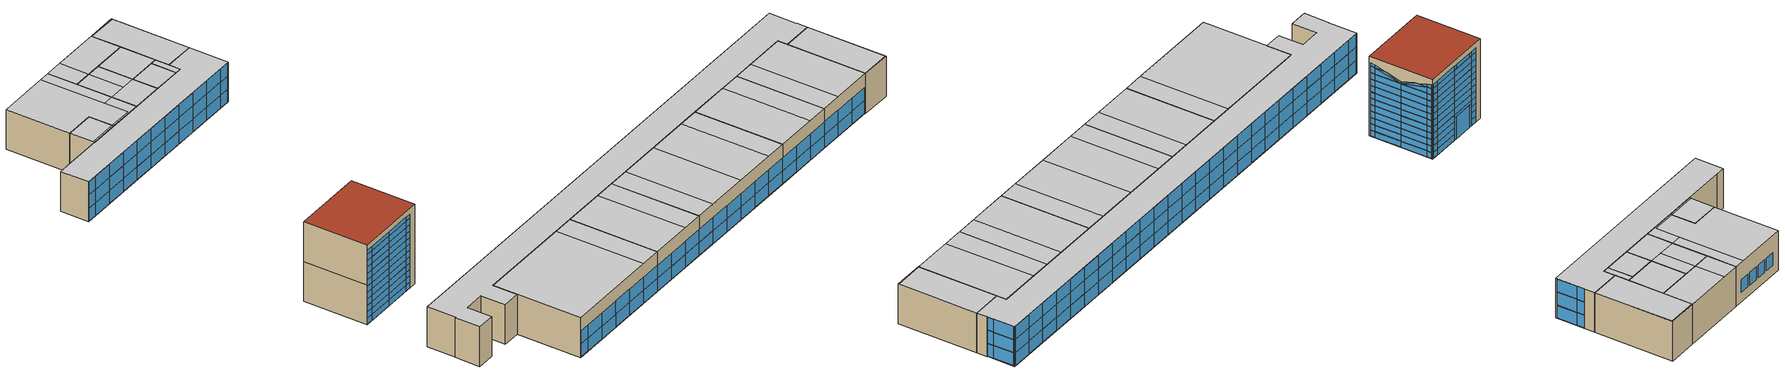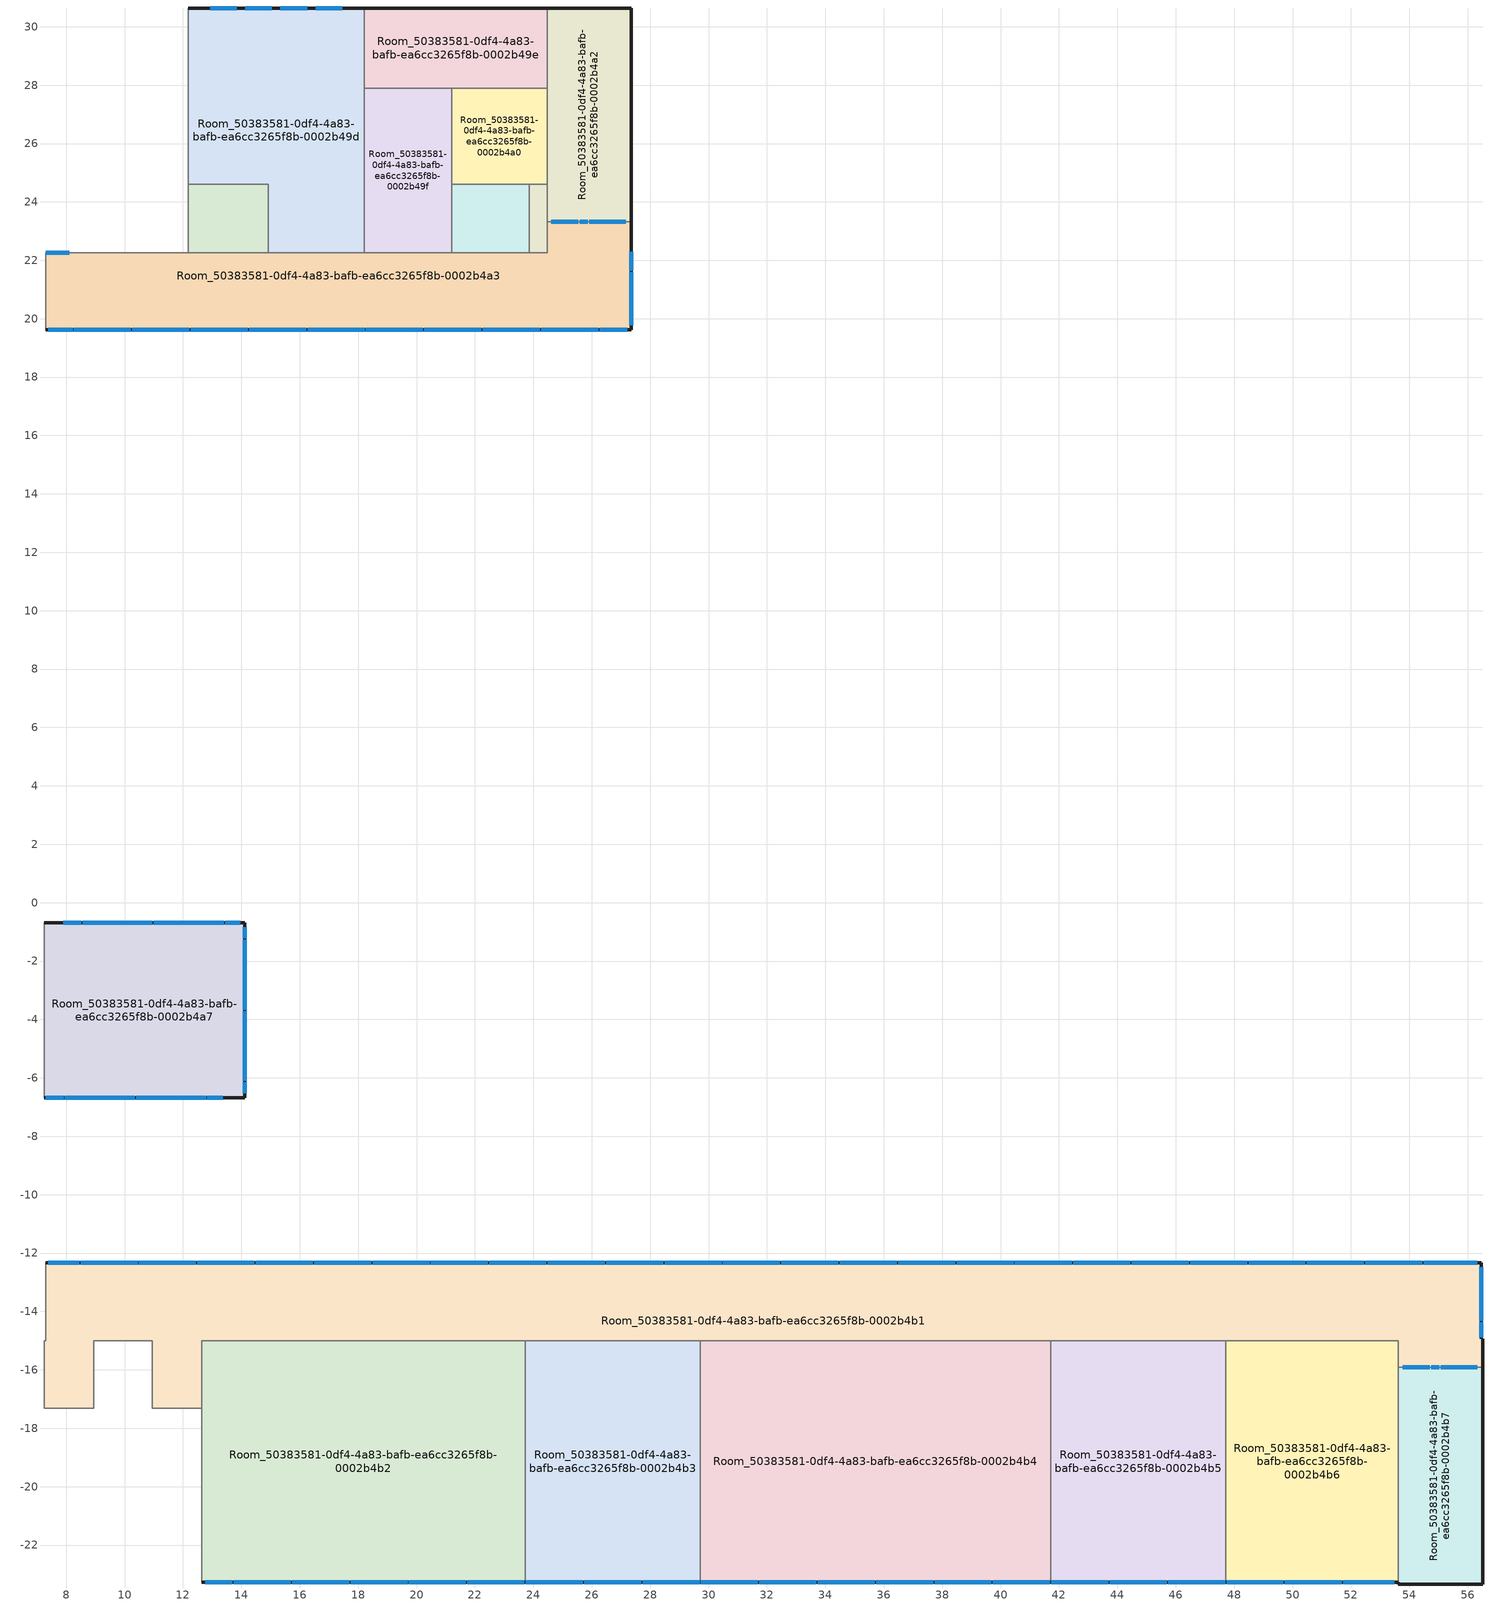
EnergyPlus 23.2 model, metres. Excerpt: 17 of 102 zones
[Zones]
Room_50383581-0df4-4a83-bafb-ea6cc3265f8b-0002b49c
 floor ground (Generic Ground Slab): 14.92,24.61 14.92,22.26 12.18,22.26 12.18,24.61 z0
 wall to Room_50383581-0df4-4a83-bafb-ea6cc3265f8b-0002b49b (Generic Interior Wall): 12.18,24.61 12.18,22.26 z0:3.8
 wall to Room_50383581-0df4-4a83-bafb-ea6cc3265f8b-0002b4a3 (Generic Interior Wall): 12.18,22.26 14.92,22.26 z0:3.8
 wall to Room_50383581-0df4-4a83-bafb-ea6cc3265f8b-0002b49d (Generic Interior Wall): 14.92,22.26 14.92,24.61 12.18,24.61 z0:3.8
 ceiling to Room_a79add17-780f-499e-a863-104a9aa9c91e-0003489e (Generic Interior Ceiling): 12.18,22.41 12.18,22.26 14.92,22.26 14.92,22.41 z3.8
 ceiling to Room_a79add17-780f-499e-a863-104a9aa9c91e-00034889 (Generic Interior Ceiling): 12.18,24.61 12.18,22.41 14.92,22.41 14.92,24.61 z3.8
Room_50383581-0df4-4a83-bafb-ea6cc3265f8b-0002b49d
 floor ground (Generic Ground Slab): 18.2,30.64 18.2,22.26 14.92,22.26 14.92,24.61 12.18,24.61 12.18,30.64 z0
 wall outside (Generic Exterior Wall): 18.2,30.64 12.18,30.64 z0:3.8
 wall to Room_50383581-0df4-4a83-bafb-ea6cc3265f8b-0002b49a (Generic Interior Wall): 12.18,30.64 12.18,24.61 z0:3.8
 wall to Room_50383581-0df4-4a83-bafb-ea6cc3265f8b-0002b4a3 (Generic Interior Wall): 14.92,22.26 18.2,22.26 z0:3.8
 wall to Room_50383581-0df4-4a83-bafb-ea6cc3265f8b-0002b49f (Generic Interior Wall): 18.2,22.26 18.2,27.89 z0:3.8
 wall to Room_50383581-0df4-4a83-bafb-ea6cc3265f8b-0002b49e (Generic Interior Wall): 18.2,27.89 18.2,30.64 z0:3.8
 window (Generic Double Pane): 13.84,30.64 12.93,30.64 / 15.05,30.64 14.13,30.64 / 16.25,30.64 15.34,30.64 / 17.46,30.64 16.54,30.64 z0.92:2.14
 ceiling to Room_a79add17-780f-499e-a863-104a9aa9c91e-0003489e (Generic Interior Ceiling): 14.92,22.41 14.92,22.26 18.2,22.26 18.2,24.61 17.21,24.61 17.21,22.41 z3.8
 ceiling to Room_a79add17-780f-499e-a863-104a9aa9c91e-0003488b (Generic Interior Ceiling): 17.21,30.64 17.21,24.61 18.2,24.61 18.2,30.64 z3.8
 ceiling to Room_a79add17-780f-499e-a863-104a9aa9c91e-00034889 (Generic Interior Ceiling): 12.18,30.64 12.18,24.61 14.92,24.61 14.92,22.41 17.21,22.41 17.21,30.64 z3.8
Room_50383581-0df4-4a83-bafb-ea6cc3265f8b-0002b49e
 floor ground (Generic Ground Slab): 24.47,30.64 24.47,27.89 18.2,27.89 18.2,30.64 z0
 wall outside (Generic Exterior Wall): 24.47,30.64 18.2,30.64 z0:3.8
 wall to Room_50383581-0df4-4a83-bafb-ea6cc3265f8b-0002b4a2 (Generic Interior Wall): 24.47,27.89 24.47,30.64 z0:3.8
 wall to Room_50383581-0df4-4a83-bafb-ea6cc3265f8b-0002b49f (Generic Interior Wall): 18.2,27.89 21.21,27.89 z0:3.8
 wall to Room_50383581-0df4-4a83-bafb-ea6cc3265f8b-0002b4a0 (Generic Interior Wall): 21.21,27.89 24.47,27.89 z0:3.8
 ceiling to Room_a79add17-780f-499e-a863-104a9aa9c91e-00034898 (Generic Interior Ceiling): 19.91,30.64 19.91,27.89 24.47,27.89 24.47,30.64 z3.8
 ceiling to Room_a79add17-780f-499e-a863-104a9aa9c91e-0003488b (Generic Interior Ceiling): 18.2,30.64 18.2,27.89 19.91,27.89 19.91,30.64 z3.8
Room_50383581-0df4-4a83-bafb-ea6cc3265f8b-0002b49f
 floor ground (Generic Ground Slab): 21.21,27.89 21.21,22.26 18.2,22.26 18.2,27.89 z0
 wall to Room_50383581-0df4-4a83-bafb-ea6cc3265f8b-0002b4a3 (Generic Interior Wall): 18.2,22.26 21.21,22.26 z0:3.8
 wall to Room_50383581-0df4-4a83-bafb-ea6cc3265f8b-0002b4a1 (Generic Interior Wall): 21.21,22.26 21.21,24.61 z0:3.8
 wall to Room_50383581-0df4-4a83-bafb-ea6cc3265f8b-0002b4a0 (Generic Interior Wall): 21.21,24.61 21.21,27.89 z0:3.8
 ceiling to Room_a79add17-780f-499e-a863-104a9aa9c91e-0003489e (Generic Interior Ceiling): 18.2,24.61 18.2,22.26 21.21,22.26 21.21,24.61 z3.8
 ceiling to Room_a79add17-780f-499e-a863-104a9aa9c91e-00034898 (Generic Interior Ceiling): 19.91,27.89 19.91,24.61 21.21,24.61 21.21,27.89 z3.8
 ceiling to Room_a79add17-780f-499e-a863-104a9aa9c91e-0003488b (Generic Interior Ceiling): 18.2,27.89 18.2,24.61 19.91,24.61 19.91,27.89 z3.8
Room_50383581-0df4-4a83-bafb-ea6cc3265f8b-0002b4a0
 floor ground (Generic Ground Slab): 24.47,27.89 24.47,24.61 21.21,24.61 21.21,27.89 z0
 wall to Room_50383581-0df4-4a83-bafb-ea6cc3265f8b-0002b4a2 (Generic Interior Wall): 24.47,24.61 24.47,27.89 z0:3.8
 wall to Room_50383581-0df4-4a83-bafb-ea6cc3265f8b-0002b4a1 (Generic Interior Wall): 21.21,24.61 23.87,24.61 z0:3.8
 wall to Room_743f5bbc-171d-429b-9814-74ba7d31f499-0006658f (Generic Interior Wall): 23.87,24.61 24.47,24.61 z0:3.8
 ceiling to Room_a79add17-780f-499e-a863-104a9aa9c91e-00034898 (Generic Interior Ceiling): 21.21,27.89 21.21,24.61 24.47,24.61 24.47,27.89 z3.8
Room_50383581-0df4-4a83-bafb-ea6cc3265f8b-0002b4a1
 floor ground (Generic Ground Slab): 23.87,24.61 23.87,22.26 21.21,22.26 21.21,24.61 z0
 wall to Room_50383581-0df4-4a83-bafb-ea6cc3265f8b-0002b4a3 (Generic Interior Wall): 21.21,22.26 23.87,22.26 z0:3.8
 wall to Room_743f5bbc-171d-429b-9814-74ba7d31f499-0006658f (Generic Interior Wall): 23.87,22.26 23.87,24.61 z0:3.8
 ceiling to Room_a79add17-780f-499e-a863-104a9aa9c91e-0003489a (Generic Interior Ceiling): 21.21,24.61 21.21,22.26 23.87,22.26 23.87,24.61 z3.8
Room_50383581-0df4-4a83-bafb-ea6cc3265f8b-0002b4a2
 floor ground (Generic Ground Slab): 27.36,30.64 27.36,23.32 24.47,23.32 24.47,30.64 z0
 wall outside (Generic Exterior Wall): 27.36,23.32 27.36,30.64 24.47,30.64 z0:3.8
 wall to Room_743f5bbc-171d-429b-9814-74ba7d31f499-0006658f (Generic Interior Wall): 24.47,24.61 24.47,23.32 z0:3.8
 wall to Room_50383581-0df4-4a83-bafb-ea6cc3265f8b-0002b4a3 (Generic Interior Wall): 24.47,23.32 27.36,23.32 z0:3.8
 window inside (Generic Single Pane): 25.58,23.32 25.86,23.32 / 25.91,23.32 27.16,23.32 z0.05:2.13; 24.62,23.32 25.53,23.32 / 25.58,23.32 25.86,23.32 / 25.91,23.32 27.16,23.32 z2.18:2.38; 24.62,23.32 25.53,23.32 / 25.58,23.32 25.86,23.32 / 25.91,23.32 27.16,23.32 z2.42:3.48; 24.62,23.32 25.53,23.32 z0:2.13
 ceiling to Room_a79add17-780f-499e-a863-104a9aa9c91e-0003489c (Generic Interior Ceiling): 24.47,30.59 24.47,23.32 27.36,23.32 27.36,30.59 z3.8
 roof outside (Generic Roof): 24.47,30.64 24.47,30.59 27.36,30.59 27.36,30.64 z3.8
Room_50383581-0df4-4a83-bafb-ea6cc3265f8b-0002b4a3
 floor ground (Generic Ground Slab): 27.36,23.32 27.36,19.62 7.29,19.62 7.29,22.26 24.47,22.26 24.47,23.32 z0
 wall outside (Generic Exterior Wall): 7.29,19.62 27.36,19.62 27.36,23.32 z0:3.8
 wall to Room_50383581-0df4-4a83-bafb-ea6cc3265f8b-0002b49b (Generic Interior Wall): 12.18,22.26 8.22,22.26 z0:3.8
 wall to Room_50383581-0df4-4a83-bafb-ea6cc3265f8b-0002b499 (Generic Interior Wall): 8.22,22.26 7.29,22.26 z0:3.8
 wall to Room_50383581-0df4-4a83-bafb-ea6cc3265f8b-0002b498 (Generic Interior Wall): 7.29,22.26 7.29,19.62 z0:3.8
 wall to Room_743f5bbc-171d-429b-9814-74ba7d31f499-0006658f (Generic Interior Wall): 24.47,23.32 24.47,22.26 23.87,22.26 z0:3.8
 window (Generic Double Pane): 7.39,19.62 8.22,19.62 / 24.27,19.62 26.22,19.62 / 26.27,19.62 27.21,19.62 / 8.27,19.62 10.22,19.62 / 10.27,19.62 12.22,19.62 / 12.27,19.62 14.22,19.62 / 14.27,19.62 16.22,19.62 / 16.27,19.62 18.22,19.62 / 18.27,19.62 20.22,19.62 / 20.27,19.62 22.22,19.62 / 22.27,19.62 24.22,19.62 / 27.36,19.77 27.36,21.59 / 27.36,21.64 27.36,22.29 z0.05:1.24; 7.39,19.62 8.22,19.62 / 8.27,19.62 10.22,19.62 / 10.27,19.62 12.22,19.62 / 12.27,19.62 14.22,19.62 / 14.27,19.62 16.22,19.62 / 16.27,19.62 18.22,19.62 / 18.27,19.62 20.22,19.62 / 20.27,19.62 22.22,19.62 / 22.27,19.62 24.22,19.62 / 24.27,19.62 26.22,19.62 / 26.27,19.62 27.21,19.62 / 27.36,19.77 27.36,21.59 / 27.36,21.64 27.36,22.29 z1.29:2.5; 7.39,19.62 8.22,19.62 / 8.27,19.62 10.22,19.62 / 10.27,19.62 12.22,19.62 / 12.27,19.62 14.22,19.62 / 14.27,19.62 16.22,19.62 / 16.27,19.62 18.22,19.62 / 18.27,19.62 20.22,19.62 / 20.27,19.62 22.22,19.62 / 22.27,19.62 24.22,19.62 / 24.27,19.62 26.22,19.62 / 26.27,19.62 27.21,19.62 / 27.36,19.77 27.36,21.59 / 27.36,21.64 27.36,22.29 z2.56:3.77
 window inside (Generic Single Pane): 8.1,22.26 7.3,22.26 z0.05:2.38; 8.1,22.26 7.3,22.26 z2.42:3.49; 27.16,23.32 25.91,23.32 z0.05:2.13
 ceiling to Room_a79add17-780f-499e-a863-104a9aa9c91e-0003489e (Generic Interior Ceiling): 7.29,22.26 7.29,19.62 27.36,19.62 27.36,23.32 24.47,23.32 24.47,22.26 z3.8
Room_50383581-0df4-4a83-bafb-ea6cc3265f8b-0002b4a7
 floor ground (Generic Ground Slab): 14.11,-0.69 14.11,-6.68 7.24,-6.68 7.24,-0.69 z0
 wall outside (Generic Exterior Wall): 7.24,-6.68 14.11,-6.68 14.11,-0.69 7.24,-0.69 z0:7.6
 wall to Room_50383581-0df4-4a83-bafb-ea6cc3265f8b-0002b498 (Generic Interior Wall): 7.24,-0.69 7.24,-6.68 z0:3.8
 wall adiabatic (Generic Interior Wall): 7.24,-0.69 7.24,-6.68 z3.8:7.6
 window (Generic Double Pane): 14.11,-6.53 14.11,-6.15 / 14.11,-6.1 14.11,-3.71 / 14.11,-3.66 14.11,-1.27 / 14.11,-1.22 14.11,-0.84 / 13.96,-0.69 13.44,-0.69 / 13.39,-0.69 11,-0.69 / 8.51,-0.69 7.9,-0.69 / 7.29,-6.68 7.91,-6.68 / 7.96,-6.68 10.35,-6.68 / 10.4,-6.68 12.79,-6.68 / 12.84,-6.68 13.36,-6.68 z0.05:0.58; 14.11,-6.53 14.11,-6.15 / 14.11,-6.1 14.11,-3.71 / 14.11,-3.66 14.11,-1.27 / 14.11,-1.22 14.11,-0.84 / 8.51,-0.69 7.9,-0.69 / 13.96,-0.69 13.44,-0.69 / 13.39,-0.69 11,-0.69 / 7.29,-6.68 7.91,-6.68 / 7.96,-6.68 10.35,-6.68 / 10.4,-6.68 12.79,-6.68 / 12.84,-6.68 13.36,-6.68 z1.85:2.42; 14.11,-6.53 14.11,-6.15 / 14.11,-6.1 14.11,-3.71 / 14.11,-3.66 14.11,-1.27 / 14.11,-1.22 14.11,-0.84 / 13.96,-0.69 13.44,-0.69 / 13.39,-0.69 11,-0.69 / 10.95,-0.69 8.56,-0.69 / 8.51,-0.69 7.9,-0.69 / 7.29,-6.68 7.91,-6.68 / 7.96,-6.68 10.35,-6.68 / 10.4,-6.68 12.79,-6.68 / 12.84,-6.68 13.36,-6.68 z2.46:3.02; 14.11,-6.53 14.11,-6.15 / 14.11,-6.1 14.11,-3.71 / 14.11,-3.66 14.11,-1.27 / 14.11,-1.22 14.11,-0.84 / 13.96,-0.69 13.44,-0.69 / 13.39,-0.69 11,-0.69 / 10.95,-0.69 8.56,-0.69 / 8.51,-0.69 7.9,-0.69 / 7.29,-6.68 7.91,-6.68 / 7.96,-6.68 10.35,-6.68 / 10.4,-6.68 12.79,-6.68 / 12.84,-6.68 13.36,-6.68 z3.08:3.63; 14.11,-6.53 14.11,-6.15 / 14.11,-6.1 14.11,-3.71 / 14.11,-3.66 14.11,-1.27 / 14.11,-1.22 14.11,-0.84 / 13.96,-0.69 13.44,-0.69 / 13.39,-0.69 11,-0.69 / 10.95,-0.69 8.56,-0.69 / 8.51,-0.69 7.9,-0.69 / 7.29,-6.68 7.91,-6.68 / 7.96,-6.68 10.35,-6.68 / 10.4,-6.68 12.79,-6.68 / 12.84,-6.68 13.36,-6.68 z3.69:4.25; 14.11,-6.53 14.11,-6.15 / 14.11,-6.1 14.11,-3.71 / 14.11,-3.66 14.11,-1.27 / 14.11,-1.22 14.11,-0.84 / 13.96,-0.69 13.44,-0.69 / 13.39,-0.69 11,-0.69 / 10.95,-0.69 8.56,-0.69 / 8.51,-0.69 7.9,-0.69 / 7.29,-6.68 7.91,-6.68 / 7.96,-6.68 10.35,-6.68 / 10.4,-6.68 12.79,-6.68 / 12.84,-6.68 13.36,-6.68 z4.29:4.86; 14.11,-6.53 14.11,-6.15 / 14.11,-6.1 14.11,-3.71 / 14.11,-3.66 14.11,-1.27 / 14.11,-1.22 14.11,-0.84 / 13.96,-0.69 13.44,-0.69 / 13.39,-0.69 11,-0.69 / 10.95,-0.69 8.56,-0.69 / 8.51,-0.69 7.9,-0.69 / 7.29,-6.68 7.91,-6.68 / 7.96,-6.68 10.35,-6.68 / 10.4,-6.68 12.79,-6.68 / 12.84,-6.68 13.36,-6.68 z4.91:5.46; 14.11,-6.53 14.11,-6.15 / 14.11,-6.1 14.11,-3.71 / 14.11,-3.66 14.11,-1.27 / 14.11,-1.22 14.11,-0.84 / 13.96,-0.69 13.44,-0.69 / 13.39,-0.69 11,-0.69 / 10.95,-0.69 8.56,-0.69 / 8.51,-0.69 7.9,-0.69 / 7.29,-6.68 7.91,-6.68 / 7.96,-6.68 10.35,-6.68 / 10.4,-6.68 12.79,-6.68 / 12.84,-6.68 13.36,-6.68 z5.51:6.08; 14.11,-6.53 14.11,-6.15 / 14.11,-1.22 14.11,-0.84 / 13.96,-0.69 13.44,-0.69 / 13.39,-0.69 11,-0.69 / 10.95,-0.69 8.56,-0.69 / 8.51,-0.69 7.9,-0.69 / 7.29,-6.68 7.91,-6.68 / 7.96,-6.68 10.35,-6.68 / 10.4,-6.68 12.79,-6.68 / 12.84,-6.68 13.36,-6.68 z6.12:6.68; 14.11,-1.22 14.11,-0.84 z0.63:1.2; 14.11,-1.22 14.11,-0.84 / 14.11,-6.53 14.11,-6.15 / 14.11,-6.1 14.11,-3.71 / 14.11,-3.66 14.11,-1.27 / 8.51,-0.69 7.9,-0.69 / 13.96,-0.69 13.44,-0.69 / 13.39,-0.69 11,-0.69 / 12.84,-6.68 13.36,-6.68 / 7.29,-6.68 7.91,-6.68 / 7.96,-6.68 10.35,-6.68 / 10.4,-6.68 12.79,-6.68 z1.25:1.8; 14.11,-6.53 14.11,-6.15 / 14.11,-6.1 14.11,-3.71 / 13.96,-0.69 13.44,-0.69 / 13.39,-0.69 11,-0.69 / 7.29,-6.68 7.91,-6.68 / 7.96,-6.68 10.35,-6.68 z0.64:1.2; 10.95,-0.69 10.72,-0.69 / 8.79,-0.69 8.56,-0.69 z0.05:2.13; 13.96,-0.69 13.44,-0.69 / 13.39,-0.69 11,-0.69 / 10.95,-0.69 10.72,-0.69 / 8.51,-0.69 7.9,-0.69 / 10.67,-0.69 8.84,-0.69 / 8.79,-0.69 8.56,-0.69 / 7.29,-6.68 7.91,-6.68 / 7.96,-6.68 10.35,-6.68 / 10.4,-6.68 12.79,-6.68 / 12.84,-6.68 13.36,-6.68 z6.74:7.1; 10.95,-0.69 8.56,-0.69 z2.18:2.42; 10.67,-0.69 8.84,-0.69 z0:2.13; 14.11,-5.04,6.68 14.11,-3.71,6.12 14.11,-3.71,6.3; 14.11,-6.1,6.68 14.11,-3.71,6.12 14.11,-5.04,6.68; 14.11,-6.1,6.68 14.11,-6.1,6.12 14.11,-3.71,6.12; 14.11,-3.66,6.12 14.11,-1.27,6.12 14.11,-1.27,6.68; 14.11,-3.66,6.12 14.11,-1.27,6.68 14.11,-2.33,6.68; 14.11,-3.66,6.3 14.11,-3.66,6.12 14.11,-2.33,6.68; 14.11,-6.53,7.06 14.11,-6.53,6.74 14.11,-6.15,6.74 14.11,-6.15,6.96; 14.11,-6.1,6.94 14.11,-6.1,6.74 14.11,-5.33,6.74; 14.11,-2.05,6.74 14.11,-1.27,6.74 14.11,-1.27,6.94; 14.11,-1.22,6.96 14.11,-1.22,6.74 14.11,-0.84,6.74 14.11,-0.84,7.06; 14.11,-3.66,1.2 14.11,-3.66,0.64 14.11,-1.27,0.63 14.11,-1.27,1.2; 8.51,-0.69,1.2 8.51,-0.69,0.64 7.9,-0.69,0.63 7.9,-0.69,1.2; 12.84,-6.68,1.2 12.84,-6.68,0.64 13.36,-6.68,0.63 13.36,-6.68,1.2; 10.4,-6.68,1.2 10.4,-6.68,0.64 12.79,-6.68,0.63 12.79,-6.68,1.2
 roof outside (Generic Roof): 7.24,-0.69 7.24,-6.68 14.11,-6.68 14.11,-0.69 z7.6
Room_50383581-0df4-4a83-bafb-ea6cc3265f8b-0002b4b1
 floor ground (Generic Ground Slab): 56.47,-12.34 56.47,-14.93 56.52,-14.93 56.52,-15.92 53.63,-15.92 53.63,-15 12.65,-15 12.65,-17.32 10.95,-17.32 10.95,-15 8.94,-15 8.94,-17.32 7.24,-17.32 7.24,-15 7.29,-15 7.29,-12.34 z0
 wall outside (Generic Exterior Wall): 56.52,-15.92 56.52,-14.93 56.47,-14.93 56.47,-12.34 7.29,-12.34 z0:3.8
 wall to Room_50383581-0df4-4a83-bafb-ea6cc3265f8b-0002b4b7 (Generic Interior Wall): 53.63,-15.92 56.52,-15.92 z0:3.8
 wall to Room_743f5bbc-171d-429b-9814-74ba7d31f499-00066596 (Generic Interior Wall): 8.94,-17.32 8.94,-15 10.95,-15 10.95,-17.32 z0:3.8
 wall to Room_50383581-0df4-4a83-bafb-ea6cc3265f8b-0002b4b0 (Generic Interior Wall): 10.95,-17.32 12.65,-17.32 z0:3.8
 wall to Room_50383581-0df4-4a83-bafb-ea6cc3265f8b-0002b4b2 (Generic Interior Wall): 12.65,-17.32 12.65,-15 23.72,-15 z0:3.8
 wall to Room_50383581-0df4-4a83-bafb-ea6cc3265f8b-0002b4b3 (Generic Interior Wall): 23.72,-15 29.72,-15 z0:3.8
 wall to Room_50383581-0df4-4a83-bafb-ea6cc3265f8b-0002b4b4 (Generic Interior Wall): 29.72,-15 41.72,-15 z0:3.8
 wall to Room_50383581-0df4-4a83-bafb-ea6cc3265f8b-0002b4b5 (Generic Interior Wall): 41.72,-15 47.72,-15 z0:3.8
 wall to Room_50383581-0df4-4a83-bafb-ea6cc3265f8b-0002b4b6 (Generic Interior Wall): 47.72,-15 53.63,-15 53.63,-15.92 z0:3.8
 wall to Room_50383581-0df4-4a83-bafb-ea6cc3265f8b-0002b498 (Generic Interior Wall): 7.29,-12.34 7.29,-15 7.24,-15 z0:3.8
 wall to Room_50383581-0df4-4a83-bafb-ea6cc3265f8b-0002b4ac (Generic Interior Wall): 7.24,-15 7.24,-17.32 z0:3.8
 wall to Room_50383581-0df4-4a83-bafb-ea6cc3265f8b-0002b4ae (Generic Interior Wall): 7.24,-17.32 8.94,-17.32 z0:3.8
 window inside (Generic Single Pane): 54.74,-15.92 55.02,-15.92 / 55.07,-15.92 56.32,-15.92 z0.05:2.13; 53.78,-15.92 54.69,-15.92 / 54.74,-15.92 55.02,-15.92 / 55.07,-15.92 56.32,-15.92 z2.18:2.38; 53.78,-15.92 54.69,-15.92 / 54.74,-15.92 55.02,-15.92 / 55.07,-15.92 56.32,-15.92 z2.42:3.48; 53.78,-15.92 54.69,-15.92 z0:2.13
 window (Generic Double Pane): 56.47,-14.88 56.47,-14.36 / 56.47,-14.31 56.47,-12.49 / 56.32,-12.34 54.49,-12.34 / 38.44,-12.34 36.49,-12.34 / 36.44,-12.34 34.49,-12.34 / 34.44,-12.34 32.49,-12.34 / 32.44,-12.34 30.49,-12.34 / 30.44,-12.34 28.49,-12.34 / 28.44,-12.34 26.49,-12.34 / 26.44,-12.34 24.49,-12.34 / 24.44,-12.34 22.49,-12.34 / 22.44,-12.34 20.49,-12.34 / 20.44,-12.34 18.49,-12.34 / 54.44,-12.34 52.49,-12.34 / 18.44,-12.34 16.49,-12.34 / 16.44,-12.34 14.49,-12.34 / 14.44,-12.34 12.49,-12.34 / 12.44,-12.34 10.49,-12.34 / 10.44,-12.34 8.49,-12.34 / 8.44,-12.34 7.39,-12.34 / 52.44,-12.34 50.49,-12.34 / 50.44,-12.34 48.49,-12.34 / 48.44,-12.34 46.49,-12.34 / 46.44,-12.34 44.49,-12.34 / 44.44,-12.34 42.49,-12.34 / 42.44,-12.34 40.49,-12.34 / 40.44,-12.34 38.49,-12.34 z0.05:1.24; 56.47,-14.88 56.47,-14.36 / 56.47,-14.31 56.47,-12.49 / 56.32,-12.34 54.49,-12.34 / 54.44,-12.34 52.49,-12.34 / 52.44,-12.34 50.49,-12.34 / 50.44,-12.34 48.49,-12.34 / 48.44,-12.34 46.49,-12.34 / 46.44,-12.34 44.49,-12.34 / 44.44,-12.34 42.49,-12.34 / 42.44,-12.34 40.49,-12.34 / 40.44,-12.34 38.49,-12.34 / 38.44,-12.34 36.49,-12.34 / 36.44,-12.34 34.49,-12.34 / 34.44,-12.34 32.49,-12.34 / 32.44,-12.34 30.49,-12.34 / 30.44,-12.34 28.49,-12.34 / 28.44,-12.34 26.49,-12.34 / 26.44,-12.34 24.49,-12.34 / 24.44,-12.34 22.49,-12.34 / 22.44,-12.34 20.49,-12.34 / 20.44,-12.34 18.49,-12.34 / 18.44,-12.34 16.49,-12.34 / 16.44,-12.34 14.49,-12.34 / 14.44,-12.34 12.49,-12.34 / 12.44,-12.34 10.49,-12.34 / 10.44,-12.34 8.49,-12.34 / 8.44,-12.34 7.39,-12.34 z1.29:2.5; 56.47,-14.88 56.47,-14.36 / 56.47,-14.31 56.47,-12.49 / 56.32,-12.34 54.49,-12.34 / 54.44,-12.34 52.49,-12.34 / 52.44,-12.34 50.49,-12.34 / 50.44,-12.34 48.49,-12.34 / 48.44,-12.34 46.49,-12.34 / 46.44,-12.34 44.49,-12.34 / 44.44,-12.34 42.49,-12.34 / 42.44,-12.34 40.49,-12.34 / 40.44,-12.34 38.49,-12.34 / 38.44,-12.34 36.49,-12.34 / 36.44,-12.34 34.49,-12.34 / 34.44,-12.34 32.49,-12.34 / 32.44,-12.34 30.49,-12.34 / 30.44,-12.34 28.49,-12.34 / 28.44,-12.34 26.49,-12.34 / 26.44,-12.34 24.49,-12.34 / 24.44,-12.34 22.49,-12.34 / 22.44,-12.34 20.49,-12.34 z2.56:3.77; 18.44,-12.34 16.49,-12.34 / 16.44,-12.34 14.49,-12.34 / 14.44,-12.34 12.49,-12.34 / 12.44,-12.34 10.49,-12.34 / 10.44,-12.34 8.49,-12.34 / 8.44,-12.34 7.39,-12.34 z2.55:3.77; 20.44,-12.34,3.77 20.44,-12.34,2.56 18.49,-12.34,2.55 18.49,-12.34,3.77
 ceiling to Room_a79add17-780f-499e-a863-104a9aa9c91e-000347cb (Generic Interior Ceiling): 7.29,-12.34 7.29,-15 7.24,-15 7.24,-17.32 8.94,-17.32 8.94,-15 10.95,-15 10.95,-17.32 12.65,-17.32 12.65,-15 53.63,-15 53.63,-15.92 56.52,-15.92 56.52,-14.93 56.47,-14.93 56.47,-12.34 z3.8
Room_50383581-0df4-4a83-bafb-ea6cc3265f8b-0002b4b2
 floor ground (Generic Ground Slab): 23.72,-15 23.72,-23.28 12.65,-23.28 12.65,-15 z0
 wall outside (Generic Exterior Wall): 12.65,-23.28 23.72,-23.28 z0:3.8
 wall to Room_50383581-0df4-4a83-bafb-ea6cc3265f8b-0002b4b0 (Generic Interior Wall): 12.65,-17.32 12.65,-23.28 z0:3.8
 wall to Room_50383581-0df4-4a83-bafb-ea6cc3265f8b-0002b4b3 (Generic Interior Wall): 23.72,-23.28 23.72,-15 z0:3.8
 window (Generic Double Pane): 12.77,-23.28 13.69,-23.28 / 13.74,-23.28 15.69,-23.28 / 15.74,-23.28 17.69,-23.28 / 17.74,-23.28 19.69,-23.28 / 19.74,-23.28 21.69,-23.28 / 21.74,-23.28 23.69,-23.28 z0.05:1.24; 17.74,-23.28 19.69,-23.28 / 19.74,-23.28 21.69,-23.28 / 21.74,-23.28 23.69,-23.28 / 12.77,-23.28 13.69,-23.28 / 13.74,-23.28 15.69,-23.28 / 15.74,-23.28 17.69,-23.28 z1.29:2.5
 ceiling to Room_4d6d2a90-c0a4-4bdc-97aa-ce91bd1344ab-000352d5 (Generic Interior Ceiling): 12.65,-15 12.65,-23.28 21.72,-23.28 21.72,-15 z3.8
 ceiling to Room_4d6d2a90-c0a4-4bdc-97aa-ce91bd1344ab-000352d4 (Generic Interior Ceiling): 21.72,-15 21.72,-23.28 23.72,-23.28 23.72,-15 z3.8
Room_50383581-0df4-4a83-bafb-ea6cc3265f8b-0002b4b3
 floor ground (Generic Ground Slab): 29.72,-15 29.72,-23.28 23.72,-23.28 23.72,-15 z0
 wall outside (Generic Exterior Wall): 23.72,-23.28 29.72,-23.28 z0:3.8
 wall to Room_50383581-0df4-4a83-bafb-ea6cc3265f8b-0002b4b4 (Generic Interior Wall): 29.72,-23.28 29.72,-15 z0:3.8
 window (Generic Double Pane): 23.74,-23.28 25.69,-23.28 / 25.74,-23.28 27.69,-23.28 / 27.74,-23.28 29.69,-23.28 z0.05:1.24; 23.74,-23.28 25.69,-23.28 / 25.74,-23.28 27.69,-23.28 / 27.74,-23.28 29.69,-23.28 z1.29:2.5
 ceiling to Room_4d6d2a90-c0a4-4bdc-97aa-ce91bd1344ab-000352d4 (Generic Interior Ceiling): 23.72,-15 23.72,-23.28 27.72,-23.28 27.72,-15 z3.8
 ceiling to Room_4d6d2a90-c0a4-4bdc-97aa-ce91bd1344ab-000352d3 (Generic Interior Ceiling): 27.72,-15 27.72,-23.28 29.72,-23.28 29.72,-15 z3.8
Room_50383581-0df4-4a83-bafb-ea6cc3265f8b-0002b4b4
 floor ground (Generic Ground Slab): 41.72,-15 41.72,-23.28 29.72,-23.28 29.72,-15 z0
 wall outside (Generic Exterior Wall): 29.72,-23.28 41.72,-23.28 z0:3.8
 wall to Room_50383581-0df4-4a83-bafb-ea6cc3265f8b-0002b4b5 (Generic Interior Wall): 41.72,-23.28 41.72,-15 z0:3.8
 window (Generic Double Pane): 29.74,-23.28 31.69,-23.28 / 31.74,-23.28 33.69,-23.28 / 33.74,-23.28 35.69,-23.28 / 35.74,-23.28 37.69,-23.28 / 37.74,-23.28 39.69,-23.28 / 39.74,-23.28 41.69,-23.28 z0.05:1.24; 35.74,-23.28 37.69,-23.28 / 37.74,-23.28 39.69,-23.28 / 39.74,-23.28 41.69,-23.28 / 29.74,-23.28 31.69,-23.28 / 31.74,-23.28 33.69,-23.28 / 33.74,-23.28 35.69,-23.28 z1.29:2.5
 ceiling to Room_4d6d2a90-c0a4-4bdc-97aa-ce91bd1344ab-000352d3 (Generic Interior Ceiling): 29.72,-15 29.72,-23.28 31.72,-23.28 31.72,-15 z3.8
 ceiling to Room_4d6d2a90-c0a4-4bdc-97aa-ce91bd1344ab-000352d2 (Generic Interior Ceiling): 31.72,-15 31.72,-23.28 35.72,-23.28 35.72,-15 z3.8
 ceiling to Room_a79add17-780f-499e-a863-104a9aa9c91e-000347c1 (Generic Interior Ceiling): 35.72,-15 35.72,-23.28 39.72,-23.28 39.72,-15 z3.8
 ceiling to Room_a79add17-780f-499e-a863-104a9aa9c91e-000347ba (Generic Interior Ceiling): 39.72,-15 39.72,-23.28 41.72,-23.28 41.72,-15 z3.8
Room_50383581-0df4-4a83-bafb-ea6cc3265f8b-0002b4b5
 floor ground (Generic Ground Slab): 47.72,-15 47.72,-23.28 41.72,-23.28 41.72,-15 z0
 wall outside (Generic Exterior Wall): 41.72,-23.28 47.72,-23.28 z0:3.8
 wall to Room_50383581-0df4-4a83-bafb-ea6cc3265f8b-0002b4b6 (Generic Interior Wall): 47.72,-23.28 47.72,-15 z0:3.8
 window (Generic Double Pane): 41.74,-23.28 43.69,-23.28 / 43.74,-23.28 45.69,-23.28 / 45.74,-23.28 47.69,-23.28 z0.05:1.24; 41.74,-23.28 43.69,-23.28 / 43.74,-23.28 45.69,-23.28 / 45.74,-23.28 47.69,-23.28 z1.29:2.5
 ceiling to Room_a79add17-780f-499e-a863-104a9aa9c91e-000347ba (Generic Interior Ceiling): 41.72,-15 41.72,-23.28 45.72,-23.28 45.72,-15 z3.8
 ceiling to Room_a79add17-780f-499e-a863-104a9aa9c91e-000347b8 (Generic Interior Ceiling): 45.72,-15 45.72,-23.28 47.72,-23.28 47.72,-15 z3.8
Room_50383581-0df4-4a83-bafb-ea6cc3265f8b-0002b4b6
 floor ground (Generic Ground Slab): 53.63,-15 53.63,-23.28 47.72,-23.28 47.72,-15 z0
 wall outside (Generic Exterior Wall): 47.72,-23.28 53.63,-23.28 z0:3.8
 wall to Room_50383581-0df4-4a83-bafb-ea6cc3265f8b-0002b4b7 (Generic Interior Wall): 53.63,-23.28 53.63,-15.92 z0:3.8
 window (Generic Double Pane): 47.74,-23.28 49.69,-23.28 / 49.74,-23.28 51.69,-23.28 / 51.74,-23.28 53.48,-23.28 z0.05:1.24; 47.74,-23.28 49.69,-23.28 / 49.74,-23.28 51.69,-23.28 / 51.74,-23.28 53.48,-23.28 z1.29:2.5
 ceiling to Room_a79add17-780f-499e-a863-104a9aa9c91e-000347b8 (Generic Interior Ceiling): 47.72,-15 47.72,-23.28 49.72,-23.28 49.72,-15 z3.8
 ceiling to Room_a79add17-780f-499e-a863-104a9aa9c91e-000347b6 (Generic Interior Ceiling): 49.72,-15 49.72,-23.28 53.63,-23.28 53.63,-15 z3.8
Room_50383581-0df4-4a83-bafb-ea6cc3265f8b-0002b4b7
 floor ground (Generic Ground Slab): 56.52,-15.92 56.52,-23.33 53.63,-23.33 53.63,-15.92 z0
 wall outside (Generic Exterior Wall): 53.63,-23.28 53.63,-23.33 56.52,-23.33 56.52,-15.92 z0:3.8
 window inside (Generic Single Pane): 56.32,-15.92 55.07,-15.92 z0.05:2.13
 ceiling to Room_a79add17-780f-499e-a863-104a9aa9c91e-000347ae (Generic Interior Ceiling): 53.63,-15.92 53.63,-23.28 56.52,-23.28 56.52,-15.92 z3.8
 roof outside (Generic Roof): 53.63,-23.28 53.63,-23.33 56.52,-23.33 56.52,-23.28 z3.8
Room_743f5bbc-171d-429b-9814-74ba7d31f499-0006658f
 floor ground (Generic Ground Slab): 24.47,24.61 24.47,22.26 23.87,22.26 23.87,24.61 z0
 ceiling to Room_743f5bbc-171d-429b-9814-74ba7d31f499-00066587 (Generic Interior Ceiling): 23.87,24.61 23.87,22.26 24.47,22.26 24.47,24.61 z3.8
[Building]
Model 1
[Material] Thermal Absorptance=0.9
Name | Roughness | Thickness {m} | Conductivity {W/m-K} | Density {kg/m3} | Specific Heat {J/kg-K} | Solar Absorptance | Visible Absorptance
Generic 50mm Insulation | MediumRough | 0.05 | 0.03 | 43 | 1210 | 0.7 | 0.7
Generic Acoustic Tile | MediumSmooth | 0.02 | 0.06 | 368 | 590 | 0.2 | 0.2
Generic Brick | MediumRough | 0.1 | 0.9 | 1920 | 790 | 0.65 | 0.65
Generic Ceiling Air Gap | Smooth | 0.1 | 0.556 | 1.28 | 1000 | 0.7 | 0.7
Generic Gypsum Board | MediumSmooth | 0.0127 | 0.16 | 800 | 1090 | 0.5 | 0.5
Generic HW Concrete | MediumRough | 0.2 | 1.95 | 2240 | 900 | 0.8 | 0.8
Generic LW Concrete | MediumRough | 0.1 | 0.53 | 1280 | 840 | 0.8 | 0.8
Generic Roof Membrane | MediumRough | 0.01 | 0.16 | 1120 | 1460 | 0.65 | 0.65
Generic Wall Air Gap | Smooth | 0.1 | 0.667 | 1.28 | 1000 | 0.7 | 0.7
[WindowMaterial:Gas]
Generic Window Air Gap: Gas Type=Air; Thickness {m}=0.0127
[WindowMaterial:Glazing] Optical Data Type=SpectralAverage; Thickness {m}=0.006; Infrared Transmittance at Normal Incidence=0; Front Side Infrared Hemispherical Emissivity=0.84; Conductivity {W/m-K}=1; Dirt Correction Factor for Solar and Visible Transmittance=1; Solar Diffusing=No
Name | Solar Transmittance at Normal Incidence | Front Side Solar Reflectance at Normal Incidence | Back Side Solar Reflectance at Normal Incidence | Visible Transmittance at Normal Incidence | Front Side Visible Reflectance at Normal Incidence | Back Side Visible Reflectance at Normal Incidence | Back Side Infrared Hemispherical Emissivity
Generic Clear Glass | 0.77 | 0.07 | 0.07 | 0.88 | 0.08 | 0.08 | 0.84
Generic Low-e Glass | 0.45 | 0.36 | 0.36 | 0.71 | 0.21 | 0.21 | 0.047
[Construction]
Generic Double Pane: Generic Low-e Glass, Generic Window Air Gap, Generic Clear Glass
Generic Exterior Wall: Generic Brick, Generic LW Concrete, Generic 50mm Insulation, Generic Wall Air Gap, Generic Gypsum Board
Generic Ground Slab: Generic 50mm Insulation, Generic HW Concrete
Generic Interior Ceiling: Generic LW Concrete, Generic Ceiling Air Gap, Generic Acoustic Tile
Generic Interior Wall: Generic Gypsum Board, Generic Wall Air Gap, Generic Gypsum Board
Generic Roof: Generic Roof Membrane, Generic 50mm Insulation, Generic LW Concrete, Generic Ceiling Air Gap, Generic Acoustic Tile
Generic Single Pane: Generic Clear Glass
[Zone] Multiplier=1; Part of Total Floor Area=Yes
Name | Ceiling Height {m} | Volume {m3}
Room_50383581-0df4-4a83-bafb-ea6cc3265f8b-0002b49c | 3.8 | 24.4994
Room_50383581-0df4-4a83-bafb-ea6cc3265f8b-0002b49d | 3.8 | 167.322
Room_50383581-0df4-4a83-bafb-ea6cc3265f8b-0002b49e | 3.8 | 65.5185
Room_50383581-0df4-4a83-bafb-ea6cc3265f8b-0002b49f | 3.8 | 64.4388
Room_50383581-0df4-4a83-bafb-ea6cc3265f8b-0002b4a0 | 3.8 | 40.5958
Room_50383581-0df4-4a83-bafb-ea6cc3265f8b-0002b4a1 | 3.8 | 23.751
Room_50383581-0df4-4a83-bafb-ea6cc3265f8b-0002b4a2 | 3.8 | 80.3997
Room_50383581-0df4-4a83-bafb-ea6cc3265f8b-0002b4a3 | 3.8 | 212.847
Room_50383581-0df4-4a83-bafb-ea6cc3265f8b-0002b4a7 | 7.6 | 312.733
Room_50383581-0df4-4a83-bafb-ea6cc3265f8b-0002b4b1 | 3.8 | 537.987
Room_50383581-0df4-4a83-bafb-ea6cc3265f8b-0002b4b2 | 3.8 | 348.314
Room_50383581-0df4-4a83-bafb-ea6cc3265f8b-0002b4b3; Room_50383581-0df4-4a83-bafb-ea6cc3265f8b-0002b4b5 | 3.8 | 188.801
Room_50383581-0df4-4a83-bafb-ea6cc3265f8b-0002b4b4 | 3.8 | 377.602
Room_50383581-0df4-4a83-bafb-ea6cc3265f8b-0002b4b6 | 3.8 | 186.08
Room_50383581-0df4-4a83-bafb-ea6cc3265f8b-0002b4b7 | 3.8 | 81.4985
Room_743f5bbc-171d-429b-9814-74ba7d31f499-0006658f | 3.8 | 5.36484
[Space]
Name | Zone
Room_50383581-0df4-4a83-bafb-ea6cc3265f8b-0002b49c_Space | Room_50383581-0df4-4a83-bafb-ea6cc3265f8b-0002b49c
Room_50383581-0df4-4a83-bafb-ea6cc3265f8b-0002b49d_Space | Room_50383581-0df4-4a83-bafb-ea6cc3265f8b-0002b49d
Room_50383581-0df4-4a83-bafb-ea6cc3265f8b-0002b49e_Space | Room_50383581-0df4-4a83-bafb-ea6cc3265f8b-0002b49e
Room_50383581-0df4-4a83-bafb-ea6cc3265f8b-0002b49f_Space | Room_50383581-0df4-4a83-bafb-ea6cc3265f8b-0002b49f
Room_50383581-0df4-4a83-bafb-ea6cc3265f8b-0002b4a0_Space | Room_50383581-0df4-4a83-bafb-ea6cc3265f8b-0002b4a0
Room_50383581-0df4-4a83-bafb-ea6cc3265f8b-0002b4a1_Space | Room_50383581-0df4-4a83-bafb-ea6cc3265f8b-0002b4a1
Room_50383581-0df4-4a83-bafb-ea6cc3265f8b-0002b4a2_Space | Room_50383581-0df4-4a83-bafb-ea6cc3265f8b-0002b4a2
Room_50383581-0df4-4a83-bafb-ea6cc3265f8b-0002b4a3_Space | Room_50383581-0df4-4a83-bafb-ea6cc3265f8b-0002b4a3
Room_50383581-0df4-4a83-bafb-ea6cc3265f8b-0002b4a7_Space | Room_50383581-0df4-4a83-bafb-ea6cc3265f8b-0002b4a7
Room_50383581-0df4-4a83-bafb-ea6cc3265f8b-0002b4b1_Space | Room_50383581-0df4-4a83-bafb-ea6cc3265f8b-0002b4b1
Room_50383581-0df4-4a83-bafb-ea6cc3265f8b-0002b4b2_Space | Room_50383581-0df4-4a83-bafb-ea6cc3265f8b-0002b4b2
Room_50383581-0df4-4a83-bafb-ea6cc3265f8b-0002b4b3_Space | Room_50383581-0df4-4a83-bafb-ea6cc3265f8b-0002b4b3
Room_50383581-0df4-4a83-bafb-ea6cc3265f8b-0002b4b4_Space | Room_50383581-0df4-4a83-bafb-ea6cc3265f8b-0002b4b4
Room_50383581-0df4-4a83-bafb-ea6cc3265f8b-0002b4b5_Space | Room_50383581-0df4-4a83-bafb-ea6cc3265f8b-0002b4b5
Room_50383581-0df4-4a83-bafb-ea6cc3265f8b-0002b4b6_Space | Room_50383581-0df4-4a83-bafb-ea6cc3265f8b-0002b4b6
Room_50383581-0df4-4a83-bafb-ea6cc3265f8b-0002b4b7_Space | Room_50383581-0df4-4a83-bafb-ea6cc3265f8b-0002b4b7
Room_743f5bbc-171d-429b-9814-74ba7d31f499-0006658f_Space | Room_743f5bbc-171d-429b-9814-74ba7d31f499-0006658f
